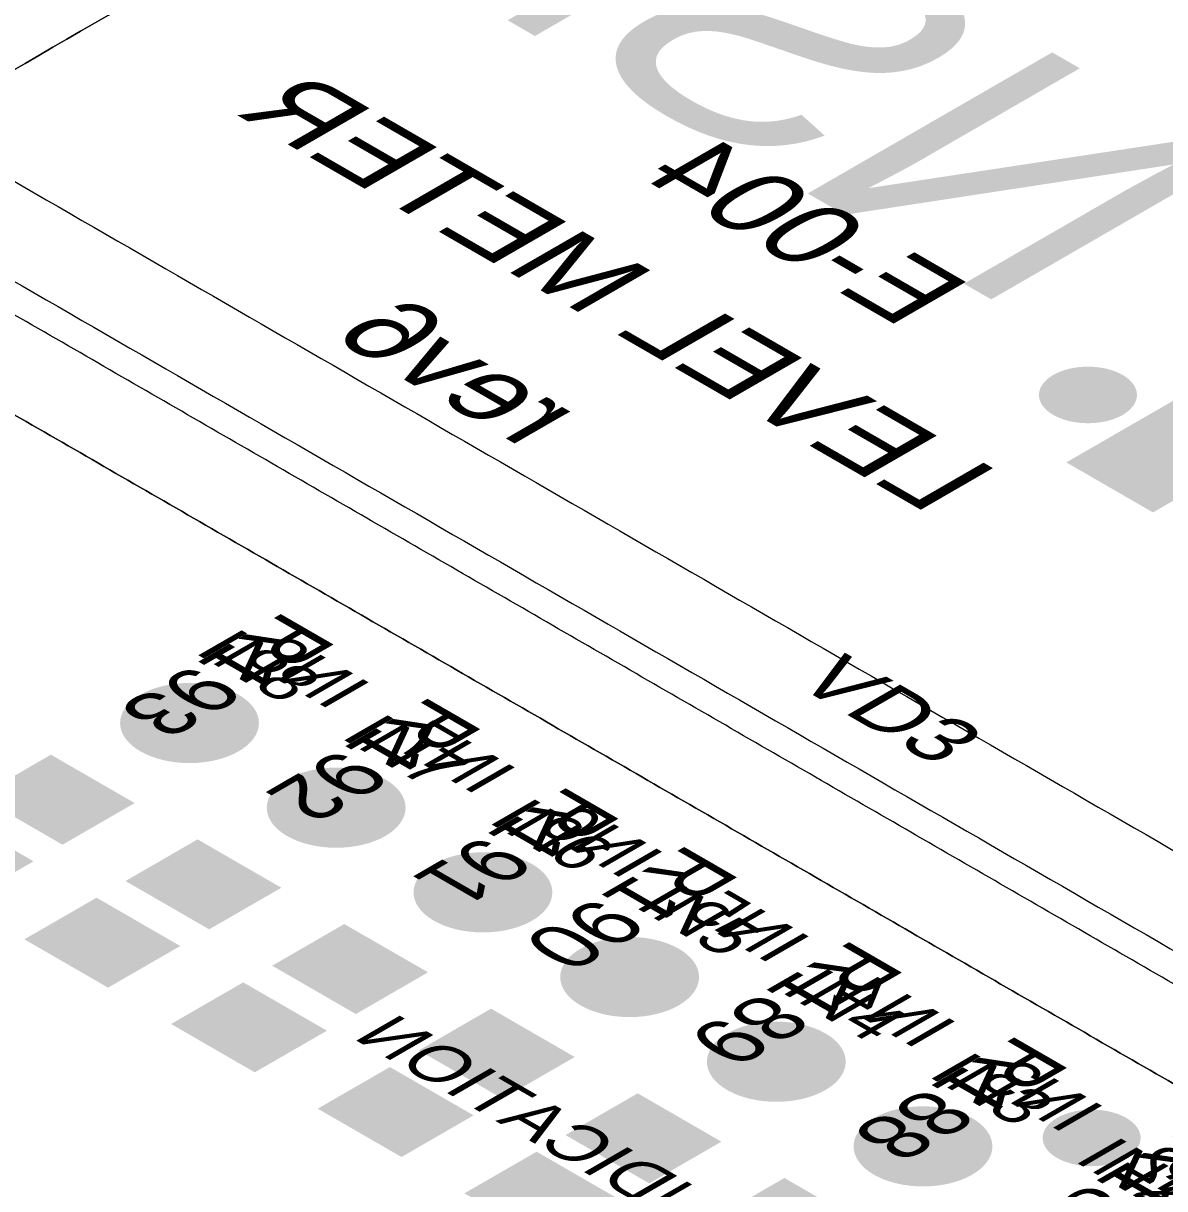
# Model space of a CAD drawing. Header units: millimetres. Extents: x -6 to 177, y -65 to 42.
# Drawn here: x 24.28 to 38.25, y 3.51 to 17.79 of the extents above; entities that cross this region are included whole.
import ezdxf

# ---------------------------------------------------------------- set-up
doc = ezdxf.new("R2010")
doc.units = ezdxf.units.MM
for name, color, linetype, true_color in [('Bottom Layer- Bottom', 7, 'Continuous', 0xffffff), ('Bottom Overlay- Bot Silk', 7, 'Continuous', 0xffffff), ('Bottom Solder- Bot Mask', 7, 'Continuous', 0xffffff), ('Multi-Layer', 7, 'Continuous', 0xffffff), ('Pad Holes', 7, 'Continuous', 0xffffff), ('Top Layer- Top', 7, 'Continuous', 0xffffff), ('Top Overlay- Top Silk', 7, 'Continuous', 0xffffff), ('Top Paste- Top Paste', 7, 'Continuous', 0xffffff), ('Top Solder- Top Mask', 7, 'Continuous', 0xffffff), ('Via Holes', 7, 'Continuous', 0xffffff)]:
    doc.layers.add(name, color=color, linetype=linetype, true_color=true_color)
doc.styles.add('Arial', font='')
doc.styles.get('Arial').set_extended_font_data('Arial')

# ---------------------------------------------------------------- blocks, each defined once
blk = doc.blocks.new('LED3528_194')
at = {"layer": 'Top Layer- Top', "linetype": 'Continuous', "lineweight": 18}
for points in [[(39.734, 12.775), (38.108, 11.836), (37.118, 12.408), (38.744, 13.347)], [(39.381, 11.101), (41.007, 12.04), (41.997, 11.469), (40.37, 10.53)]]:
    blk.add_hatch(color=7, dxfattribs=at).paths.add_polyline_path(points, flags=0)
at = {"layer": 'Top Paste- Top Paste', "linetype": 'Continuous', "lineweight": 18}
for points in [[(39.734, 12.775), (38.108, 11.836), (37.118, 12.408), (38.744, 13.347)], [(39.381, 11.101), (41.007, 12.04), (41.997, 11.469), (40.37, 10.53)]]:
    blk.add_hatch(color=7, dxfattribs=at).paths.add_polyline_path(points, flags=0)
at = {"layer": 'Top Solder- Top Mask', "linetype": 'Continuous', "lineweight": 18}
for points in [[(39.805, 12.775), (38.108, 11.795), (37.047, 12.408), (38.744, 13.387)], [(39.31, 11.101), (41.007, 12.081), (42.068, 11.469), (40.37, 10.489)]]:
    blk.add_hatch(color=7, dxfattribs=at).paths.add_polyline_path(points, flags=0)
blk = doc.blocks.new('RES_0805_2012_247')
at = {"layer": 'Top Layer- Top', "linetype": 'Continuous', "lineweight": 18}
for points in [[(28.206, 6.714), (29.161, 6.163), (28.348, 5.693), (27.393, 6.244)], [(26.969, 5.999), (27.924, 5.448), (27.11, 4.979), (26.156, 5.53)]]:
    blk.add_hatch(color=7, dxfattribs=at).paths.add_polyline_path(points, flags=0)
at = {"layer": 'Top Paste- Top Paste', "linetype": 'Continuous', "lineweight": 18}
for points in [[(28.206, 6.714), (29.161, 6.163), (28.348, 5.693), (27.393, 6.244)], [(26.969, 5.999), (27.924, 5.448), (27.11, 4.979), (26.156, 5.53)]]:
    blk.add_hatch(color=7, dxfattribs=at).paths.add_polyline_path(points, flags=0)
at = {"layer": 'Top Solder- Top Mask', "linetype": 'Continuous', "lineweight": 18}
for points in [[(28.206, 6.754), (29.232, 6.163), (28.348, 5.652), (27.323, 6.244)], [(26.969, 6.04), (27.994, 5.448), (27.11, 4.938), (26.085, 5.53)]]:
    blk.add_hatch(color=7, dxfattribs=at).paths.add_polyline_path(points, flags=0)
blk = doc.blocks.new('RES_0805_2012_246')
at = {"layer": 'Top Layer- Top', "linetype": 'Continuous', "lineweight": 18}
for points in [[(26.41, 7.751), (27.365, 7.199), (26.552, 6.73), (25.597, 7.281)], [(25.173, 7.036), (26.128, 6.485), (25.314, 6.016), (24.36, 6.567)]]:
    blk.add_hatch(color=7, dxfattribs=at).paths.add_polyline_path(points, flags=0)
at = {"layer": 'Top Paste- Top Paste', "linetype": 'Continuous', "lineweight": 18}
for points in [[(26.41, 7.751), (27.365, 7.199), (26.552, 6.73), (25.597, 7.281)], [(25.173, 7.036), (26.128, 6.485), (25.314, 6.016), (24.36, 6.567)]]:
    blk.add_hatch(color=7, dxfattribs=at).paths.add_polyline_path(points, flags=0)
at = {"layer": 'Top Solder- Top Mask', "linetype": 'Continuous', "lineweight": 18}
for points in [[(26.41, 7.791), (27.436, 7.199), (26.552, 6.689), (25.527, 7.281)], [(25.173, 7.077), (26.198, 6.485), (25.314, 5.975), (24.289, 6.567)]]:
    blk.add_hatch(color=7, dxfattribs=at).paths.add_polyline_path(points, flags=0)
blk = doc.blocks.new('RES_0805_2012_244')
at = {"layer": 'Top Layer- Top', "linetype": 'Continuous', "lineweight": 18}
for points in [[(33.595, 3.603), (34.549, 3.052), (33.736, 2.582), (32.781, 3.133)], [(32.357, 2.888), (33.312, 2.337), (32.499, 1.868), (31.544, 2.419)]]:
    blk.add_hatch(color=7, dxfattribs=at).paths.add_polyline_path(points, flags=0)
at = {"layer": 'Top Paste- Top Paste', "linetype": 'Continuous', "lineweight": 18}
for points in [[(33.595, 3.603), (34.549, 3.052), (33.736, 2.582), (32.781, 3.133)], [(32.357, 2.888), (33.312, 2.337), (32.499, 1.868), (31.544, 2.419)]]:
    blk.add_hatch(color=7, dxfattribs=at).paths.add_polyline_path(points, flags=0)
at = {"layer": 'Top Solder- Top Mask', "linetype": 'Continuous', "lineweight": 18}
for points in [[(33.595, 3.644), (34.62, 3.052), (33.736, 2.541), (32.711, 3.133)], [(32.357, 2.929), (33.383, 2.337), (32.499, 1.827), (31.473, 2.419)]]:
    blk.add_hatch(color=7, dxfattribs=at).paths.add_polyline_path(points, flags=0)
blk = doc.blocks.new('RES_0805_2012_243')
at = {"layer": 'Top Layer- Top', "linetype": 'Continuous', "lineweight": 18}
for points in [[(31.799, 4.64), (32.753, 4.089), (31.94, 3.619), (30.985, 4.17)], [(30.561, 3.925), (31.516, 3.374), (30.703, 2.905), (29.748, 3.456)]]:
    blk.add_hatch(color=7, dxfattribs=at).paths.add_polyline_path(points, flags=0)
at = {"layer": 'Top Paste- Top Paste', "linetype": 'Continuous', "lineweight": 18}
for points in [[(31.799, 4.64), (32.753, 4.089), (31.94, 3.619), (30.985, 4.17)], [(30.561, 3.925), (31.516, 3.374), (30.703, 2.905), (29.748, 3.456)]]:
    blk.add_hatch(color=7, dxfattribs=at).paths.add_polyline_path(points, flags=0)
at = {"layer": 'Top Solder- Top Mask', "linetype": 'Continuous', "lineweight": 18}
for points in [[(31.799, 4.681), (32.824, 4.089), (31.94, 3.578), (30.915, 4.17)], [(30.561, 3.966), (31.586, 3.374), (30.703, 2.864), (29.677, 3.456)]]:
    blk.add_hatch(color=7, dxfattribs=at).paths.add_polyline_path(points, flags=0)
blk = doc.blocks.new('PLS_8_B_219')
at = {"layer": 'Bottom Layer- Bottom', "linetype": 'Continuous', "lineweight": 18}
h = blk.add_hatch(color=7, dxfattribs=at)
edge = h.paths.add_edge_path(flags=0)
edge.add_ellipse((26.311, 9.216), major_axis=(-0.8, 0), ratio=0.57735, start_angle=0, end_angle=360)
h = blk.add_hatch(color=7, dxfattribs=at)
edge = h.paths.add_edge_path(flags=0)
edge.add_ellipse((28.107, 8.179), major_axis=(-0.8, 0), ratio=0.57735, start_angle=0, end_angle=360)
h = blk.add_hatch(color=7, dxfattribs=at)
edge = h.paths.add_edge_path(flags=0)
edge.add_ellipse((29.904, 7.142), major_axis=(-0.8, 0), ratio=0.57735, start_angle=0, end_angle=360)
h = blk.add_hatch(color=7, dxfattribs=at)
edge = h.paths.add_edge_path(flags=0)
edge.add_ellipse((31.7, 6.105), major_axis=(-0.8, 0), ratio=0.57735, start_angle=0, end_angle=360)
h = blk.add_hatch(color=7, dxfattribs=at)
edge = h.paths.add_edge_path(flags=0)
edge.add_ellipse((33.496, 5.068), major_axis=(-0.8, 0), ratio=0.57735, start_angle=0, end_angle=360)
h = blk.add_hatch(color=7, dxfattribs=at)
edge = h.paths.add_edge_path(flags=0)
edge.add_ellipse((35.292, 4.031), major_axis=(-0.8, 0), ratio=0.57735, start_angle=0, end_angle=360)
at = {"layer": 'Bottom Solder- Bot Mask', "linetype": 'Continuous', "lineweight": 18}
h = blk.add_hatch(color=7, dxfattribs=at)
edge = h.paths.add_edge_path(flags=0)
edge.add_ellipse((26.311, 9.216), major_axis=(-0.85, 0), ratio=0.57735, start_angle=0, end_angle=360)
h = blk.add_hatch(color=7, dxfattribs=at)
edge = h.paths.add_edge_path(flags=0)
edge.add_ellipse((28.107, 8.179), major_axis=(-0.85, 0), ratio=0.57735, start_angle=0, end_angle=360)
h = blk.add_hatch(color=7, dxfattribs=at)
edge = h.paths.add_edge_path(flags=0)
edge.add_ellipse((29.904, 7.142), major_axis=(-0.85, 0), ratio=0.57735, start_angle=0, end_angle=360)
h = blk.add_hatch(color=7, dxfattribs=at)
edge = h.paths.add_edge_path(flags=0)
edge.add_ellipse((31.7, 6.105), major_axis=(-0.85, 0), ratio=0.57735, start_angle=0, end_angle=360)
h = blk.add_hatch(color=7, dxfattribs=at)
edge = h.paths.add_edge_path(flags=0)
edge.add_ellipse((33.496, 5.068), major_axis=(-0.85, 0), ratio=0.57735, start_angle=0, end_angle=360)
h = blk.add_hatch(color=7, dxfattribs=at)
edge = h.paths.add_edge_path(flags=0)
edge.add_ellipse((35.292, 4.031), major_axis=(-0.85, 0), ratio=0.57735, start_angle=0, end_angle=360)
at = {"layer": 'Multi-Layer', "linetype": 'Continuous', "lineweight": 18}
h = blk.add_hatch(color=9, dxfattribs=at)
edge = h.paths.add_edge_path(flags=0)
edge.add_ellipse((26.311, 9.216), major_axis=(-0.8, 0), ratio=0.57735, start_angle=0, end_angle=360)
h = blk.add_hatch(color=9, dxfattribs=at)
edge = h.paths.add_edge_path(flags=0)
edge.add_ellipse((28.107, 8.179), major_axis=(-0.8, 0), ratio=0.57735, start_angle=0, end_angle=360)
h = blk.add_hatch(color=9, dxfattribs=at)
edge = h.paths.add_edge_path(flags=0)
edge.add_ellipse((29.904, 7.142), major_axis=(-0.8, 0), ratio=0.57735, start_angle=0, end_angle=360)
h = blk.add_hatch(color=9, dxfattribs=at)
edge = h.paths.add_edge_path(flags=0)
edge.add_ellipse((31.7, 6.105), major_axis=(-0.8, 0), ratio=0.57735, start_angle=0, end_angle=360)
h = blk.add_hatch(color=9, dxfattribs=at)
edge = h.paths.add_edge_path(flags=0)
edge.add_ellipse((33.496, 5.068), major_axis=(-0.8, 0), ratio=0.57735, start_angle=0, end_angle=360)
h = blk.add_hatch(color=9, dxfattribs=at)
edge = h.paths.add_edge_path(flags=0)
edge.add_ellipse((35.292, 4.031), major_axis=(-0.8, 0), ratio=0.57735, start_angle=0, end_angle=360)
at = {"layer": 'Pad Holes', "linetype": 'Continuous', "lineweight": 18}
h = blk.add_hatch(color=7, dxfattribs=at)
edge = h.paths.add_edge_path(flags=0)
edge.add_ellipse((26.311, 9.216), major_axis=(-0.5, 0), ratio=0.57735, start_angle=0, end_angle=360)
h = blk.add_hatch(color=7, dxfattribs=at)
edge = h.paths.add_edge_path(flags=0)
edge.add_ellipse((28.107, 8.179), major_axis=(-0.5, 0), ratio=0.57735, start_angle=0, end_angle=360)
h = blk.add_hatch(color=7, dxfattribs=at)
edge = h.paths.add_edge_path(flags=0)
edge.add_ellipse((29.904, 7.142), major_axis=(-0.5, 0), ratio=0.57735, start_angle=0, end_angle=360)
h = blk.add_hatch(color=7, dxfattribs=at)
edge = h.paths.add_edge_path(flags=0)
edge.add_ellipse((31.7, 6.105), major_axis=(-0.5, 0), ratio=0.57735, start_angle=0, end_angle=360)
h = blk.add_hatch(color=7, dxfattribs=at)
edge = h.paths.add_edge_path(flags=0)
edge.add_ellipse((33.496, 5.068), major_axis=(-0.5, 0), ratio=0.57735, start_angle=0, end_angle=360)
h = blk.add_hatch(color=7, dxfattribs=at)
edge = h.paths.add_edge_path(flags=0)
edge.add_ellipse((35.292, 4.031), major_axis=(-0.5, 0), ratio=0.57735, start_angle=0, end_angle=360)
at = {"layer": 'Top Layer- Top', "linetype": 'Continuous', "lineweight": 18}
h = blk.add_hatch(color=7, dxfattribs=at)
edge = h.paths.add_edge_path(flags=0)
edge.add_ellipse((26.311, 9.216), major_axis=(-0.8, 0), ratio=0.57735, start_angle=0, end_angle=360)
h = blk.add_hatch(color=7, dxfattribs=at)
edge = h.paths.add_edge_path(flags=0)
edge.add_ellipse((28.107, 8.179), major_axis=(-0.8, 0), ratio=0.57735, start_angle=0, end_angle=360)
h = blk.add_hatch(color=7, dxfattribs=at)
edge = h.paths.add_edge_path(flags=0)
edge.add_ellipse((29.904, 7.142), major_axis=(-0.8, 0), ratio=0.57735, start_angle=0, end_angle=360)
h = blk.add_hatch(color=7, dxfattribs=at)
edge = h.paths.add_edge_path(flags=0)
edge.add_ellipse((31.7, 6.105), major_axis=(-0.8, 0), ratio=0.57735, start_angle=0, end_angle=360)
h = blk.add_hatch(color=7, dxfattribs=at)
edge = h.paths.add_edge_path(flags=0)
edge.add_ellipse((33.496, 5.068), major_axis=(-0.8, 0), ratio=0.57735, start_angle=0, end_angle=360)
h = blk.add_hatch(color=7, dxfattribs=at)
edge = h.paths.add_edge_path(flags=0)
edge.add_ellipse((35.292, 4.031), major_axis=(-0.8, 0), ratio=0.57735, start_angle=0, end_angle=360)
at = {"layer": 'Top Solder- Top Mask', "linetype": 'Continuous', "lineweight": 18}
h = blk.add_hatch(color=7, dxfattribs=at)
edge = h.paths.add_edge_path(flags=0)
edge.add_ellipse((26.311, 9.216), major_axis=(-0.85, 0), ratio=0.57735, start_angle=0, end_angle=360)
h = blk.add_hatch(color=7, dxfattribs=at)
edge = h.paths.add_edge_path(flags=0)
edge.add_ellipse((28.107, 8.179), major_axis=(-0.85, 0), ratio=0.57735, start_angle=0, end_angle=360)
h = blk.add_hatch(color=7, dxfattribs=at)
edge = h.paths.add_edge_path(flags=0)
edge.add_ellipse((29.904, 7.142), major_axis=(-0.85, 0), ratio=0.57735, start_angle=0, end_angle=360)
h = blk.add_hatch(color=7, dxfattribs=at)
edge = h.paths.add_edge_path(flags=0)
edge.add_ellipse((31.7, 6.105), major_axis=(-0.85, 0), ratio=0.57735, start_angle=0, end_angle=360)
h = blk.add_hatch(color=7, dxfattribs=at)
edge = h.paths.add_edge_path(flags=0)
edge.add_ellipse((33.496, 5.068), major_axis=(-0.85, 0), ratio=0.57735, start_angle=0, end_angle=360)
h = blk.add_hatch(color=7, dxfattribs=at)
edge = h.paths.add_edge_path(flags=0)
edge.add_ellipse((35.292, 4.031), major_axis=(-0.85, 0), ratio=0.57735, start_angle=0, end_angle=360)
blk = doc.blocks.new('RES_0805_2012_77')
at = {"layer": 'Top Layer- Top', "linetype": 'Continuous', "lineweight": 18}
for points in [[(30.003, 5.677), (30.957, 5.126), (30.144, 4.656), (29.189, 5.207)], [(28.765, 4.962), (29.72, 4.411), (28.907, 3.942), (27.952, 4.493)]]:
    blk.add_hatch(color=7, dxfattribs=at).paths.add_polyline_path(points, flags=0)
at = {"layer": 'Top Paste- Top Paste', "linetype": 'Continuous', "lineweight": 18}
for points in [[(30.003, 5.677), (30.957, 5.126), (30.144, 4.656), (29.189, 5.207)], [(28.765, 4.962), (29.72, 4.411), (28.907, 3.942), (27.952, 4.493)]]:
    blk.add_hatch(color=7, dxfattribs=at).paths.add_polyline_path(points, flags=0)
at = {"layer": 'Top Solder- Top Mask', "linetype": 'Continuous', "lineweight": 18}
for points in [[(30.003, 5.718), (31.028, 5.126), (30.144, 4.615), (29.119, 5.207)], [(28.765, 5.003), (29.79, 4.411), (28.907, 3.901), (27.881, 4.493)]]:
    blk.add_hatch(color=7, dxfattribs=at).paths.add_polyline_path(points, flags=0)
blk = doc.blocks.new('RES_0805_2012_76')
at = {"layer": 'Top Layer- Top', "linetype": 'Continuous', "lineweight": 18}
for points in [[(24.614, 8.788), (25.569, 8.236), (24.756, 7.767), (23.801, 8.318)], [(23.377, 8.073), (24.332, 7.522), (23.518, 7.052), (22.564, 7.604)]]:
    blk.add_hatch(color=7, dxfattribs=at).paths.add_polyline_path(points, flags=0)
at = {"layer": 'Top Paste- Top Paste', "linetype": 'Continuous', "lineweight": 18}
for points in [[(24.614, 8.788), (25.569, 8.236), (24.756, 7.767), (23.801, 8.318)], [(23.377, 8.073), (24.332, 7.522), (23.518, 7.052), (22.564, 7.604)]]:
    blk.add_hatch(color=7, dxfattribs=at).paths.add_polyline_path(points, flags=0)
at = {"layer": 'Top Solder- Top Mask', "linetype": 'Continuous', "lineweight": 18}
for points in [[(24.614, 8.828), (25.64, 8.236), (24.756, 7.726), (23.731, 8.318)], [(23.377, 8.114), (24.402, 7.522), (23.518, 7.012), (22.493, 7.604)]]:
    blk.add_hatch(color=7, dxfattribs=at).paths.add_polyline_path(points, flags=0)

msp = doc.modelspace()

# ---------------------------------------------------------------- hatches: boundary and pattern name
at = {"layer": 'Bottom Layer- Bottom', "linetype": 'Continuous', "lineweight": 18}
h = msp.add_hatch(color=7, dxfattribs=at)
edge = h.paths.add_edge_path(flags=0)
edge.add_ellipse((37.312, 13.234), major_axis=(-0.55, 0), ratio=0.57735, start_angle=0, end_angle=360)
h = msp.add_hatch(color=7, dxfattribs=at)
edge = h.paths.add_edge_path(flags=0)
edge.add_ellipse((37.357, 4.135), major_axis=(-0.55, 0), ratio=0.57735, start_angle=0, end_angle=360)
at = {"layer": 'Bottom Solder- Bot Mask', "linetype": 'Continuous', "lineweight": 18}
h = msp.add_hatch(color=7, dxfattribs=at)
edge = h.paths.add_edge_path(flags=0)
edge.add_ellipse((37.312, 13.234), major_axis=(-0.6, 0), ratio=0.57735, start_angle=0, end_angle=360)
h = msp.add_hatch(color=7, dxfattribs=at)
edge = h.paths.add_edge_path(flags=0)
edge.add_ellipse((37.357, 4.135), major_axis=(-0.6, 0), ratio=0.57735, start_angle=0, end_angle=360)
at = {"layer": 'Top Layer- Top', "linetype": 'Continuous', "lineweight": 18}
h = msp.add_hatch(color=7, dxfattribs=at)
edge = h.paths.add_edge_path(flags=0)
edge.add_ellipse((37.312, 13.234), major_axis=(-0.55, 0), ratio=0.57735, start_angle=0, end_angle=360)
h = msp.add_hatch(color=7, dxfattribs=at)
edge = h.paths.add_edge_path(flags=0)
edge.add_ellipse((37.357, 4.135), major_axis=(-0.55, 0), ratio=0.57735, start_angle=0, end_angle=360)
at = {"layer": 'Top Solder- Top Mask', "linetype": 'Continuous', "lineweight": 18}
h = msp.add_hatch(color=7, dxfattribs=at)
edge = h.paths.add_edge_path(flags=0)
edge.add_ellipse((37.312, 13.234), major_axis=(-0.6, 0), ratio=0.57735, start_angle=0, end_angle=360)
h = msp.add_hatch(color=7, dxfattribs=at)
edge = h.paths.add_edge_path(flags=0)
edge.add_ellipse((37.357, 4.135), major_axis=(-0.6, 0), ratio=0.57735, start_angle=0, end_angle=360)
at = {"layer": 'Via Holes', "linetype": 'Continuous', "lineweight": 18}
h = msp.add_hatch(color=7, dxfattribs=at)
edge = h.paths.add_edge_path(flags=0)
edge.add_ellipse((37.312, 13.234), major_axis=(-0.3, 0), ratio=0.57735, start_angle=0, end_angle=360)
h = msp.add_hatch(color=7, dxfattribs=at)
edge = h.paths.add_edge_path(flags=0)
edge.add_ellipse((37.357, 4.135), major_axis=(-0.3, 0), ratio=0.57735, start_angle=0, end_angle=360)

# ---------------------------------------------------------------- linework, layer by layer
at = {"color": 252, "linetype": 'Continuous', "lineweight": 13}
for points, degree in [([(65.407, 42.254), (21.92, 17.146)], 1), ([(65.407, 41.029), (21.92, 15.922)], 1), ([(21.92, 17.146), (23.482, 16.245), (26.605, 14.442), (31.289, 11.737), (35.974, 9.032), (39.097, 7.229), (40.659, 6.328)], 3), ([(39.244, 5.511), (20.506, 16.33)], 1), ([(21.92, 15.922), (23.482, 15.02), (26.605, 13.217), (31.289, 10.512), (35.974, 7.808), (39.097, 6.005), (40.659, 5.103)], 3), ([(39.244, 4.287), (20.506, 15.105)], 1)]:
    msp.add_open_spline(points, degree=degree, dxfattribs=at)
at = {"color": 163, "linetype": 'Continuous', "lineweight": 18}
for points, degree in [([(21.92, 15.922), (65.407, 41.029)], 1), ([(21.92, 15.922), (23.482, 15.02), (26.605, 13.217), (31.289, 10.512), (35.974, 7.808), (39.097, 6.005), (40.659, 5.103)], 3), ([(20.506, 15.105), (39.244, 4.287)], 1)]:
    msp.add_open_spline(points, degree=degree, dxfattribs=at)

# ---------------------------------------------------------------- block references
for name in ['LED3528_194', 'PLS_8_B_219', 'RES_0805_2012_76', 'RES_0805_2012_246', 'RES_0805_2012_247', 'RES_0805_2012_77', 'RES_0805_2012_243', 'RES_0805_2012_244']:
    msp.add_blockref(name, (0, 0), dxfattribs=at)

# ---------------------------------------------------------------- texts
at = {"layer": 'Bottom Overlay- Bot Silk', "color": 44, "linetype": 'Continuous', "lineweight": 13, "extrusion": (0, -0.816497, -0.57735), "attachment_point": 7, "text_direction": (-0.707107, 0.408248, -0.57735), "line_spacing_factor": 1.047437, "style": 'Arial'}
for s, insert, char_height in [('\\fArial|b0|i0;\\W0.9619;NSM', (36.415, 14.189, 0.484), 4.23333), ('\\fArial|b0|i0;\\W1.0024;LEVEL METER', (35.366, 11.769, 0.143), 1.25), ('\\fArial|b0|i0;\\W0.9777;E-004', (35.019, 14.043, 0.143), 1.25), ('\\fArial|b0|i0;\\W0.9784;rev6', (30.363, 12.584, 0.143), 1.25), ('\\fArial|b0|i0;\\W0.9552;IN8', (28.031, 9.366, 0.086), 0.75), ('\\fArial|b0|i0;\\W0.9537;IN7', (29.827, 8.329, 0.086), 0.75), ('\\fArial|b0|i0;\\W0.9542;IN6', (31.623, 7.292, 0.086), 0.75), ('\\fArial|b0|i0;\\W0.9576;IN5', (33.419, 6.255, 0.086), 0.75), ('\\fArial|b0|i0;\\W0.9523;IN4', (35.215, 5.218, 0.086), 0.75), ('\\fArial|b0|i0;\\W0.9940;INDICATION', (32.541, 2.9, 0.086), 0.75), ('\\fArial|b0|i0;\\W0.9542;IN3', (37.011, 4.181, 0.086), 0.75), ('\\fArial|b0|i0;\\W0.9489;IN2', (38.807, 3.144, 0.086), 0.75)]:
    msp.add_mtext(s, dxfattribs=dict(at, insert=insert, char_height=char_height))
at = {"layer": 'Top Overlay- Top Silk', "color": 2, "linetype": 'Continuous', "lineweight": 13, "extrusion": (0, 0.816497, 0.57735), "attachment_point": 7, "line_spacing_factor": 1.047437, "style": 'Arial'}
for s, insert, char_height, text_direction in [('\\fArial|b0|i0;\\W0.9763;R193', (27.492, 10.597, -0.152), 0.912, (-0.707107, -0.408248, 0.57735)), ('\\fArial|b0|i0;\\W0.9552;IN8', (26.347, 10.079, 0.132), 0.75, (0.707107, -0.408248, 0.57735)), ('\\fArial|b0|i0;\\W1.0109;VD3', (33.676, 9.703, 0.16), 0.912, (0.707107, -0.408248, 0.57735)), ('\\fArial|b0|i0;\\W0.9729;R192', (29.288, 9.56, -0.152), 0.912, (-0.707107, -0.408248, 0.57735)), ('\\fArial|b0|i0;\\W0.9537;IN7', (28.143, 9.042, 0.132), 0.75, (0.707107, -0.408248, 0.57735)), ('\\fArial|b0|i0;\\W0.9168;R191', (30.976, 8.461, -0.152), 0.912, (-0.707107, -0.408248, 0.57735)), ('\\fArial|b0|i0;\\W0.9542;IN6', (29.939, 8.006, 0.132), 0.75, (0.707107, -0.408248, 0.57735)), ('\\fArial|b0|i0;\\W0.9751;R190', (32.431, 7.745, -0.152), 0.912, (-0.707107, -0.408248, 0.57735)), ('\\fArial|b0|i0;\\W0.9576;IN5', (31.735, 6.969, 0.132), 0.75, (0.707107, -0.408248, 0.57735)), ('\\fArial|b0|i0;\\W0.9769;R189', (34.451, 6.579, -0.152), 0.912, (-0.707107, -0.408248, 0.57735)), ('\\fArial|b0|i0;\\W0.9523;IN4', (33.531, 5.932, 0.132), 0.75, (0.707107, -0.408248, 0.57735)), ('\\fArial|b0|i0;\\W0.9769;R188', (36.472, 5.412, -0.152), 0.912, (-0.707107, -0.408248, 0.57735)), ('\\fArial|b0|i0;\\W0.9542;IN3', (35.327, 4.895, 0.132), 0.75, (0.707107, -0.408248, 0.57735)), ('\\fArial|b0|i0;\\W0.9760;R187', (38.492, 4.246, -0.152), 0.912, (-0.707107, -0.408248, 0.57735)), ('\\fArial|b0|i0;\\W0.9489;IN2', (37.123, 3.858, 0.132), 0.75, (0.707107, -0.408248, 0.57735))]:
    msp.add_mtext(s, dxfattribs=dict(at, insert=insert, char_height=char_height, text_direction=text_direction))

doc.saveas('drawing.dxf')
